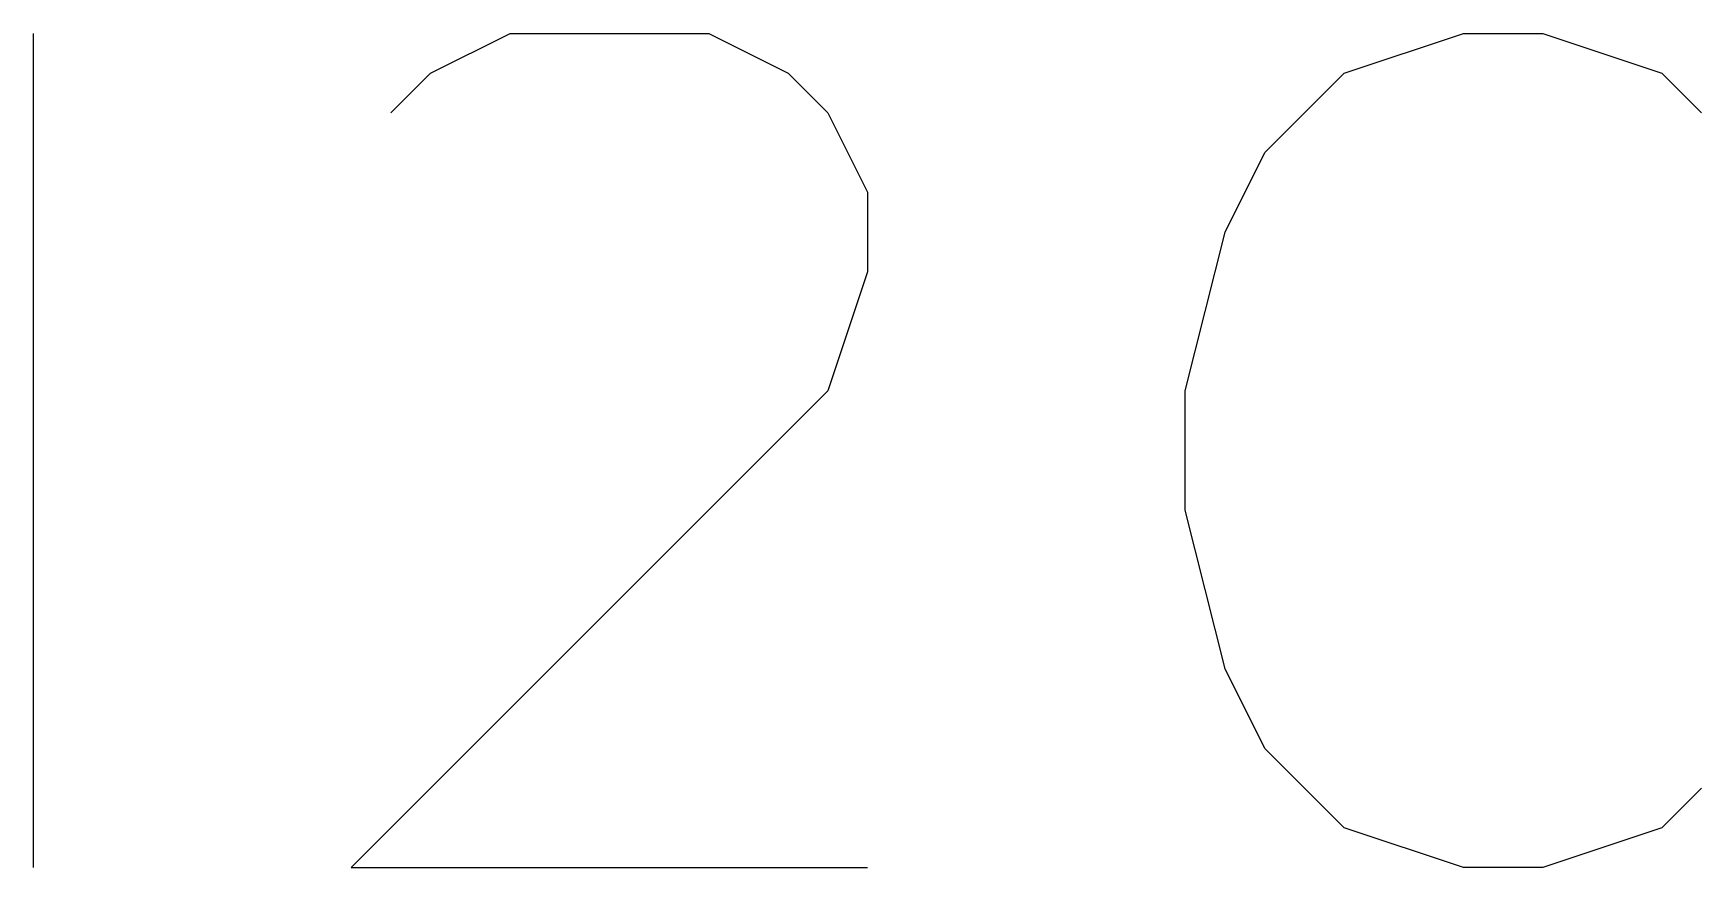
# Model space of a CAD drawing. Extents: x 0.4 to 11.3, y -7.9 to -0.4.
# Drawn here: x 8.5519 to 8.6519, y -5.123 to -5.073 of the extents above; entities that cross this region are included whole.
import ezdxf

# ---------------------------------------------------------------- set-up
doc = ezdxf.new("R2010")
doc.units = 0
doc.header["$MEASUREMENT"] = 0
doc.layers.add('BLUE3', color=171, linetype='CONTINUOUS')

msp = doc.modelspace()

# ---------------------------------------------------------------- linework, layer by layer
at = {"layer": 'BLUE3', "linetype": 'CONTINUOUS'}
for p, q in [((8.551906, -5.122961), (8.551906, -5.072961)), ((8.575717, -5.075343), (8.58048, -5.072961)), ((8.58048, -5.072961), (8.592386, -5.072961)), ((8.592386, -5.072961), (8.597146, -5.075343)), ((8.63048, -5.075343), (8.637622, -5.072961)), ((8.637622, -5.072961), (8.642382, -5.072961)), ((8.642382, -5.072961), (8.649528, -5.075343)), ((8.573339, -5.077724), (8.575717, -5.075343)), ((8.597146, -5.075343), (8.599528, -5.077724)), ((8.625717, -5.080106), (8.63048, -5.075343)), ((8.649528, -5.075343), (8.651906, -5.077724)), ((8.599528, -5.077724), (8.601909, -5.082484)), ((8.623335, -5.084866), (8.625717, -5.080106)), ((8.601909, -5.082484), (8.601909, -5.087248)), ((8.620957, -5.09439), (8.623335, -5.084866)), ((8.601909, -5.087248), (8.599528, -5.09439)), ((8.599528, -5.09439), (8.570957, -5.122961)), ((8.620957, -5.101531), (8.620957, -5.09439)), ((8.623335, -5.111055), (8.620957, -5.101531)), ((8.625717, -5.115819), (8.623335, -5.111055)), ((8.63048, -5.120583), (8.625717, -5.115819)), ((8.651906, -5.118201), (8.649528, -5.120583)), ((8.637622, -5.122961), (8.63048, -5.120583)), ((8.649528, -5.120583), (8.642382, -5.122961)), ((8.570957, -5.122961), (8.601909, -5.122961)), ((8.642382, -5.122961), (8.637622, -5.122961))]:
    msp.add_line(p, q, dxfattribs=at)

doc.saveas('drawing.dxf')
